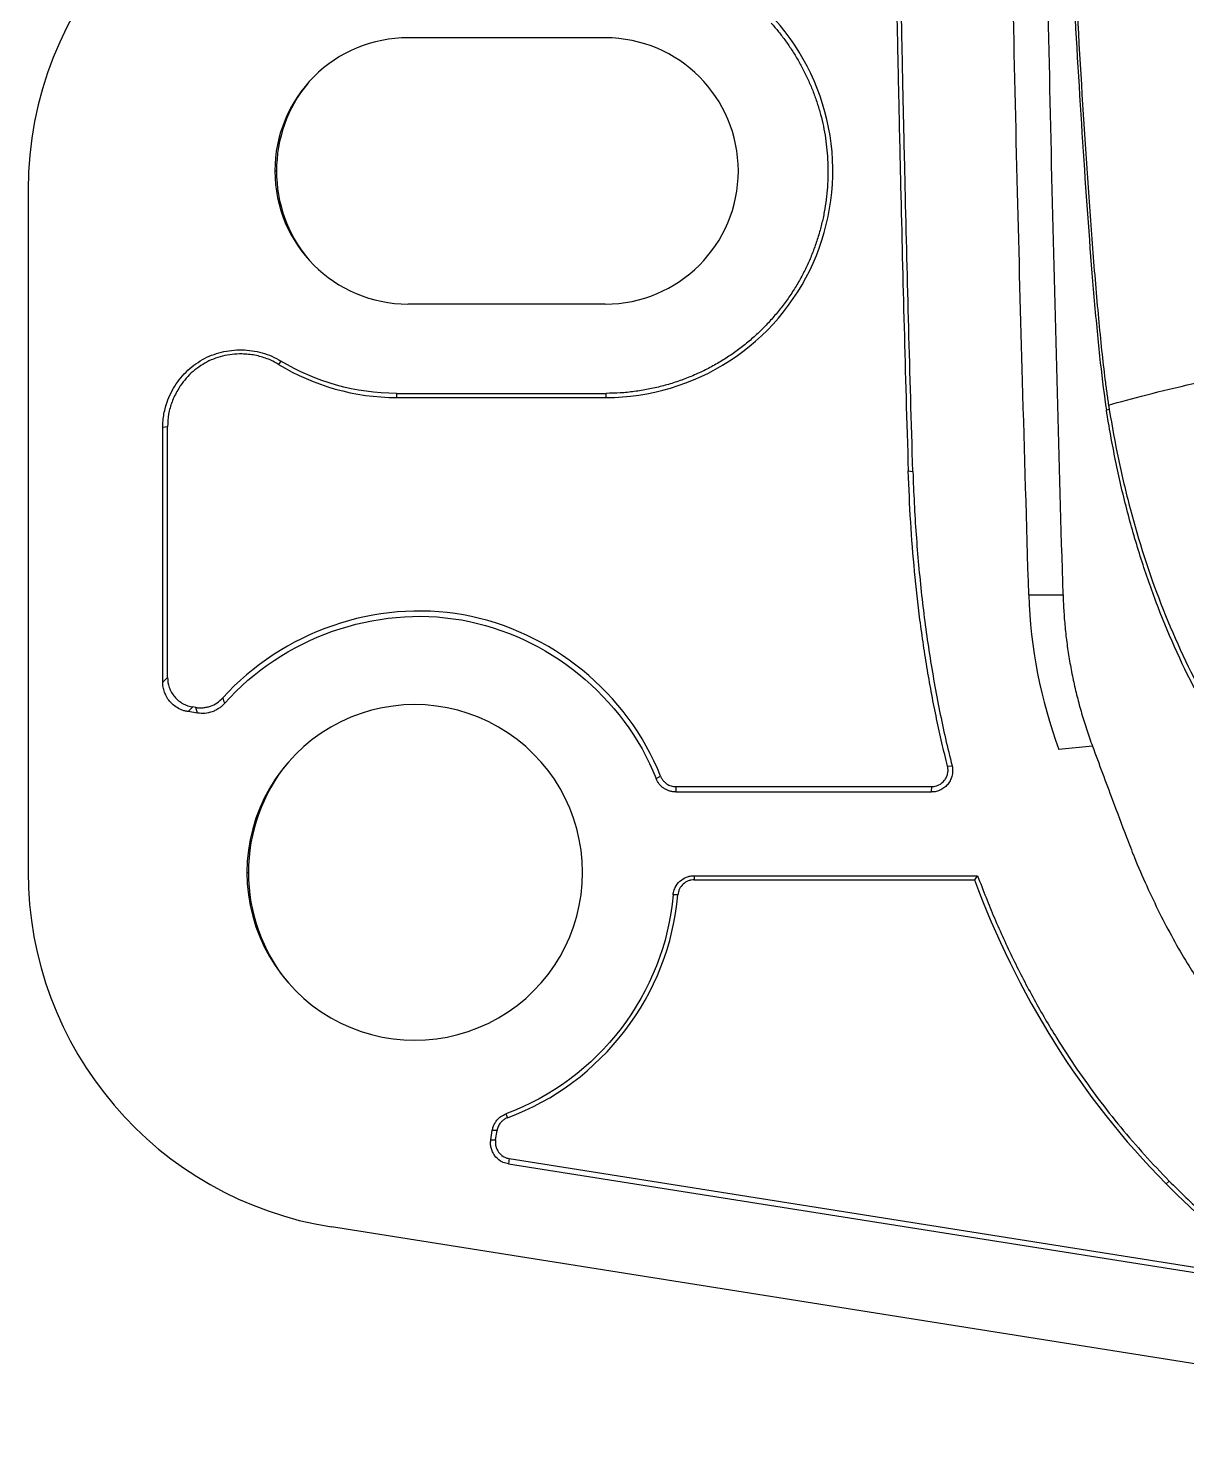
# Model space of a CAD drawing. Header units: millimetres. Extents: x 405 to 507, y -86 to 86.
# Drawn here: x 404.89 to 424.22, y -80.55 to -57.12 of the extents above; entities that cross this region are included whole.
import ezdxf

# ---------------------------------------------------------------- set-up
doc = ezdxf.new("R2010")
doc.units = ezdxf.units.MM

msp = doc.modelspace()

# ---------------------------------------------------------------- linework, layer by layer
at = {"color": 7, "linetype": 'Continuous', "lineweight": 25}
for p, q in [((414.513, -57.278), (411.224, -57.277)), ((409.003, -59.498), (409.028, -59.498)), ((404.886, -59.811), (404.886, -71.189)), ((414.512, -61.72), (411.223, -61.719)), ((409.103, -62.67), (409.064, -62.726)), ((411.028, -63.209), (414.527, -63.209)), ((411.028, -63.209), (411.03, -63.278)), ((414.529, -63.278), (414.527, -63.209)), ((411.03, -63.278), (414.529, -63.278)), ((407.212, -63.767), (407.131, -63.778)), ((407.131, -68.025), (407.131, -63.778)), ((407.212, -67.947), (407.212, -63.767)), ((419.567, -64.504), (419.644, -64.512)), ((421.576, -66.571), (422.148, -66.571)), ((407.131, -68.025), (407.212, -67.947)), ((407.633, -68.441), (407.553, -68.519)), ((407.711, -68.544), (407.553, -68.519)), ((407.683, -68.449), (407.633, -68.441)), ((407.711, -68.544), (407.683, -68.449)), ((422.64, -69.094), (422.081, -69.149)), ((415.362, -69.636), (415.436, -69.597)), ((420.223, -69.429), (420.298, -69.421)), ((415.691, -69.77), (415.689, -69.859)), ((415.691, -69.77), (419.958, -69.77)), ((419.956, -69.859), (419.958, -69.77)), ((415.689, -69.859), (419.956, -69.859)), ((408.536, -71.202), (408.561, -71.202)), ((415.996, -71.255), (420.723, -71.255)), ((415.996, -71.255), (415.998, -71.323)), ((415.998, -71.323), (420.67, -71.323)), ((415.725, -71.573), (415.645, -71.577)), ((412.855, -75.229), (412.884, -75.292)), ((412.604, -75.66), (412.629, -75.505)), ((412.604, -75.66), (412.683, -75.662)), ((412.708, -75.507), (412.629, -75.505)), ((412.683, -75.662), (412.708, -75.507)), ((412.911, -75.975), (412.897, -76.063)), ((412.897, -76.063), (425.846, -78.115)), ((412.911, -75.975), (425.598, -77.985)), ((423.921, -76.349), (423.867, -76.394)), ((431.634, -80.551), (409.946, -77.115))]:
    msp.add_line(p, q, dxfattribs=at)
at = {"color": 7, "linetype": 'Continuous', "lineweight": 25, "flags": 128}
msp.add_lwpolyline([(420.723, -71.255), (420.694, -71.293), (420.67, -71.323)], dxfattribs=at)
at = {"color": 7, "linetype": 'Continuous', "lineweight": 25}
for centre, radius, start, end in [((410.885, -59.811), 5.999, 95.0078, 180.0067), ((411.223, -59.498), 2.221, 89.9946, 180.0073), ((414.512, -59.499), 2.221, 269.999, 89.9756), ((411.337, -59.498), 2.308, 140.7716, 180.001), ((411.223, -59.498), 2.221, 179.9927, 269.98), ((411.337, -59.498), 2.308, 179.999, 219.2284), ((429.732, -66.312), 8.16, 181.8195, 200.3474), ((411.335, -71.201), 2.799, 359.9891, 180.0109), ((411.449, -71.202), 2.888, 140.7714, 180.0012), ((410.885, -71.189), 6, 179.9945, 260.9912), ((411.335, -71.202), 2.799, 179.9891, 0.0109), ((411.449, -71.202), 2.888, 179.9988, 219.2286)]:
    msp.add_arc(centre, radius, start, end, dxfattribs=at)
for points, knots in [([(421.578, -66.571), (421.542, -65.382), (421.476, -63.142), (421.356, -58.662), (421.247, -53.253), (421.15, -46.531), (421.104, -42.05), (421.08, -39.687)], [0, 0, 0, 0, 0.132745, 0.249999, 0.499997, 0.736406, 1, 1, 1, 1]), ([(421.698, -41.658), (421.773, -43.64), (421.852, -45.612), (422.018, -49.524), (422.106, -51.468), (422.246, -54.318), (422.295, -55.256), (422.397, -57.099), (422.45, -58.009), (422.535, -59.324), (422.564, -59.753), (422.625, -60.589), (422.656, -60.993), (422.706, -61.579), (422.723, -61.773), (422.757, -62.141), (422.775, -62.321), (422.811, -62.662), (422.829, -62.822), (422.858, -63.05), (422.868, -63.124), (422.883, -63.232), (422.888, -63.268), (422.895, -63.32), (422.898, -63.338), (422.903, -63.372), (422.906, -63.392), (422.908, -63.406)], [0, 0, 0, 0, 0.25, 0.25, 0.5, 0.5, 0.625, 0.625, 0.75, 0.75, 0.8125, 0.8125, 0.875, 0.875, 0.90625, 0.90625, 0.9375, 0.9375, 0.96875, 0.96875, 0.984375, 0.984375, 0.992188, 0.992188, 0.996094, 0.996094, 1, 1, 1, 1]), ([(422.15, -66.571), (422.118, -65.445), (422.053, -63.195), (421.967, -59.82), (421.894, -56.447), (421.836, -53.077), (421.787, -49.709), (421.745, -46.344), (421.722, -44.102), (421.711, -42.981)], [0, 0, 0, 0, 0.143231, 0.286335, 0.429319, 0.572181, 0.714913, 0.857519, 1, 1, 1, 1]), ([(421.711, -42.981), (421.786, -44.914), (421.864, -46.831), (422.028, -50.619), (422.115, -52.492), (422.253, -55.206), (422.3, -56.095), (422.399, -57.828), (422.451, -58.672), (422.559, -60.279), (422.615, -61.044), (422.691, -61.903), (422.707, -62.07), (422.738, -62.395), (422.754, -62.551), (422.803, -62.991), (422.836, -63.255), (422.872, -63.488)], [0, 0, 0, 0, 0.25, 0.25, 0.5, 0.5, 0.625, 0.625, 0.75, 0.75, 0.875, 0.875, 0.90625, 0.90625, 0.9375, 0.9375, 1, 1, 1, 1]), ([(419.342, -55.061), (419.35, -55.479), (419.357, -55.818), (419.372, -56.634), (419.38, -57.04), (419.393, -57.646), (419.397, -57.857), (419.406, -58.238), (419.407, -58.329), (419.414, -58.62), (419.418, -58.829), (419.43, -59.357), (419.435, -59.559), (419.477, -61.352), (419.516, -62.837), (419.567, -64.504)], [0, 0, 0, 0, 0.125, 0.125, 0.25, 0.25, 0.3125, 0.3125, 0.375, 0.375, 0.4375, 0.4375, 0.5, 0.5, 1, 1, 1, 1]), ([(419.644, -64.512), (419.593, -62.845), (419.554, -61.36), (419.512, -59.568), (419.507, -59.365), (419.495, -58.838), (419.491, -58.629), (419.484, -58.337), (419.482, -58.247), (419.474, -57.865), (419.47, -57.655), (419.457, -57.049), (419.449, -56.643), (419.433, -55.827), (419.427, -55.488), (419.419, -55.07)], [0, 0, 0, 0, 0.5, 0.5, 0.5625, 0.5625, 0.625, 0.625, 0.6875, 0.6875, 0.75, 0.75, 0.875, 0.875, 1, 1, 1, 1]), ([(417.281, -57.033), (417.323, -57.081), (417.406, -57.177), (417.522, -57.329), (417.63, -57.487), (417.731, -57.652), (417.824, -57.822), (417.909, -57.999), (417.984, -58.181), (418.05, -58.367), (418.107, -58.558), (418.153, -58.754), (418.189, -58.952), (418.213, -59.153), (418.227, -59.357), (418.229, -59.562), (418.22, -59.769), (418.2, -59.975), (418.168, -60.182), (418.124, -60.387), (418.068, -60.591), (418, -60.793), (417.921, -60.991), (417.829, -61.186), (417.725, -61.375), (417.61, -61.559), (417.483, -61.738), (417.345, -61.909), (417.197, -62.073), (417.039, -62.229), (416.87, -62.376), (416.692, -62.513), (416.505, -62.639), (416.31, -62.754), (416.106, -62.858), (415.896, -62.949), (415.679, -63.027), (415.456, -63.092), (415.229, -63.144), (414.998, -63.181), (414.763, -63.205), (414.606, -63.208), (414.527, -63.209)], [0, 0, 0, 0, 0.022257, 0.044647, 0.067174, 0.089841, 0.112647, 0.135593, 0.158679, 0.181905, 0.205271, 0.22878, 0.252436, 0.276234, 0.30017, 0.32425, 0.348472, 0.372838, 0.397345, 0.421992, 0.446779, 0.471706, 0.496776, 0.52199, 0.547341, 0.572835, 0.598472, 0.624252, 0.650174, 0.676236, 0.702437, 0.728779, 0.755265, 0.781889, 0.80865, 0.835552, 0.862598, 0.889788, 0.917122, 0.944599, 0.972223, 1, 1, 1, 1]), ([(414.529, -63.278), (415.255, -63.278), (415.978, -63.063), (417.195, -62.273), (417.686, -61.699), (418.276, -60.374), (418.376, -59.625), (418.15, -58.192), (417.826, -57.511), (417.341, -56.97)], [0, 0, 0, 0, 0.25, 0.25, 0.5, 0.5, 0.75, 0.75, 1, 1, 1, 1]), ([(407.131, -63.778), (407.132, -63.74), (407.134, -63.664), (407.151, -63.551), (407.181, -63.421), (407.231, -63.276), (407.334, -63.072), (407.51, -62.843), (407.785, -62.633), (408.107, -62.507), (408.394, -62.476), (408.622, -62.494), (408.79, -62.53), (408.953, -62.586), (409.053, -62.642), (409.103, -62.67)], [0, 0, 0, 0, 0.041362, 0.082912, 0.124992, 0.187337, 0.250227, 0.374949, 0.499949, 0.624743, 0.749399, 0.811992, 0.874426, 0.937522, 1, 1, 1, 1]), ([(409.064, -62.726), (409.033, -62.708), (408.971, -62.673), (408.873, -62.63), (408.773, -62.597), (408.668, -62.572), (408.561, -62.557), (408.38, -62.546), (408.126, -62.572), (407.826, -62.693), (407.567, -62.888), (407.392, -63.119), (407.282, -63.347), (407.222, -63.554), (407.215, -63.696), (407.212, -63.767)], [0, 0, 0, 0, 0.0416625, 0.0829195, 0.1241081, 0.1655667, 0.2076274, 0.2506084, 0.376744, 0.5007088, 0.6239049, 0.7499568, 0.8348615, 0.9173183, 1, 1, 1, 1]), ([(422.908, -63.406), (423.279, -63.296), (423.768, -63.172), (424.601, -62.983), (424.895, -62.92), (425.349, -62.827), (425.578, -62.781), (425.849, -62.729), (425.984, -62.704), (426.052, -62.691), (426.081, -62.686), (426.1, -62.682), (426.112, -62.68), (426.119, -62.679)], [0, 0, 0, 0, 0.5, 0.5, 0.75, 0.75, 0.875, 0.9375, 0.96875, 0.984375, 0.992187, 0.992187, 1, 1, 1, 1]), ([(429.993, -73.548), (429.886, -73.495), (429.672, -73.39), (429.359, -73.223), (429.052, -73.05), (428.752, -72.87), (428.459, -72.684), (428.173, -72.491), (427.893, -72.291), (427.621, -72.086), (427.03, -71.612), (426.172, -70.804), (425.168, -69.561), (424.33, -68.181), (423.782, -66.948), (423.429, -65.922), (423.205, -65.138), (423.015, -64.325), (422.92, -63.769), (422.872, -63.488)], [0, 0, 0, 0, 0.027872, 0.055498, 0.082895, 0.110083, 0.137079, 0.163903, 0.190575, 0.217114, 0.24354, 0.367437, 0.491086, 0.61533, 0.743184, 0.805173, 0.868523, 0.933411, 1, 1, 1, 1]), ([(422.92, -63.48), (422.965, -63.755), (423.016, -64.033), (423.131, -64.584), (423.196, -64.857), (423.41, -65.669), (423.581, -66.202), (424.183, -67.755), (424.705, -68.727), (425.961, -70.46), (426.694, -71.219), (428.281, -72.499), (429.134, -73.022), (430.009, -73.446)], [0, 0, 0, 0, 0.0625, 0.0625, 0.125, 0.125, 0.25, 0.25, 0.5, 0.5, 0.75, 0.75, 1, 1, 1, 1]), ([(420.223, -69.429), (420.191, -69.299), (420.126, -69.036), (420.039, -68.638), (419.959, -68.234), (419.886, -67.823), (419.82, -67.406), (419.744, -66.86), (419.668, -66.176), (419.602, -65.348), (419.579, -64.788), (419.567, -64.504)], [0, 0, 0, 0, 0.081017, 0.162907, 0.245704, 0.329442, 0.414153, 0.499868, 0.662125, 0.82878, 1, 1, 1, 1]), ([(419.644, -64.512), (419.651, -64.689), (419.664, -65.039), (419.697, -65.561), (419.738, -66.073), (419.789, -66.577), (419.849, -67.073), (419.92, -67.559), (419.999, -68.037), (420.088, -68.507), (420.186, -68.967), (420.261, -69.27), (420.298, -69.421)], [0, 0, 0, 0, 0.106911, 0.212172, 0.315824, 0.417906, 0.518463, 0.617538, 0.71518, 0.811436, 0.906358, 1, 1, 1, 1]), ([(415.436, -69.597), (414.888, -68.208), (413.602, -67.168), (411.42, -66.774), (410.663, -66.843), (409.269, -67.326), (408.63, -67.738), (408.132, -68.29)], [0, 0, 0, 0, 0.5, 0.5, 0.75, 0.75, 1, 1, 1, 1]), ([(422.15, -66.571), (422.153, -66.667), (422.161, -66.859), (422.185, -67.145), (422.219, -67.429), (422.263, -67.711), (422.318, -67.992), (422.383, -68.271), (422.458, -68.547), (422.542, -68.822), (422.607, -69.003), (422.64, -69.094)], [0, 0, 0, 0, 0.111614, 0.222757, 0.333578, 0.444223, 0.554841, 0.66558, 0.776589, 0.888014, 1, 1, 1, 1]), ([(408.163, -68.382), (408.65, -67.832), (409.277, -67.421), (410.649, -66.936), (411.396, -66.863), (413.549, -67.242), (414.821, -68.267), (415.362, -69.636)], [0, 0, 0, 0, 0.25, 0.25, 0.5, 0.5, 1, 1, 1, 1]), ([(407.212, -67.947), (407.212, -68.002), (407.221, -68.059), (407.261, -68.171), (407.291, -68.226), (407.371, -68.319), (407.42, -68.358), (407.524, -68.415), (407.58, -68.433), (407.633, -68.441)], [0, 0, 0, 0, 0.25, 0.25, 0.5, 0.5, 0.75, 0.75, 1, 1, 1, 1]), ([(407.553, -68.519), (407.535, -68.515), (407.497, -68.508), (407.443, -68.489), (407.378, -68.459), (407.311, -68.413), (407.243, -68.345), (407.194, -68.273), (407.157, -68.19), (407.14, -68.124), (407.132, -68.067), (407.132, -68.039), (407.131, -68.025)], [0, 0, 0, 0, 0.080197, 0.160528, 0.242031, 0.388366, 0.499974, 0.648436, 0.757942, 0.881761, 0.940202, 1, 1, 1, 1]), ([(407.683, -68.449), (407.703, -68.452), (407.744, -68.457), (407.806, -68.454), (407.867, -68.445), (407.947, -68.422), (408.042, -68.377), (408.102, -68.319), (408.132, -68.29)], [0, 0, 0, 0, 0.124506, 0.248108, 0.37278, 0.500449, 0.750956, 1, 1, 1, 1]), ([(408.163, -68.382), (408.149, -68.397), (408.121, -68.427), (408.071, -68.464), (408.017, -68.496), (407.939, -68.529), (407.836, -68.555), (407.753, -68.548), (407.711, -68.544)], [0, 0, 0, 0, 0.124473, 0.248031, 0.372694, 0.500428, 0.750935, 1, 1, 1, 1]), ([(422.64, -69.094), (422.751, -69.394), (422.938, -69.9), (423.171, -70.519), (423.355, -71), (423.54, -71.422), (423.755, -71.876), (423.981, -72.306), (424.262, -72.795), (424.624, -73.344), (425.089, -73.954), (425.613, -74.557), (426.195, -75.156), (426.617, -75.536), (426.833, -75.731)], [0, 0, 0, 0, 0.120433, 0.203498, 0.24917, 0.314243, 0.377224, 0.4382, 0.497264, 0.589706, 0.685799, 0.785968, 0.890592, 1, 1, 1, 1]), ([(415.436, -69.597), (415.444, -69.613), (415.459, -69.646), (415.494, -69.688), (415.543, -69.729), (415.609, -69.763), (415.664, -69.768), (415.691, -69.77)], [0, 0, 0, 0, 0.1647642, 0.329275, 0.5003047, 0.7522543, 1, 1, 1, 1]), ([(420.298, -69.421), (420.301, -69.438), (420.308, -69.472), (420.308, -69.526), (420.3, -69.587), (420.277, -69.655), (420.235, -69.723), (420.179, -69.781), (420.111, -69.824), (420.036, -69.854), (419.983, -69.858), (419.956, -69.859)], [0, 0, 0, 0, 0.082158, 0.164955, 0.250388, 0.374064, 0.49986, 0.62277, 0.749573, 0.875287, 1, 1, 1, 1]), ([(419.958, -69.77), (419.971, -69.77), (419.998, -69.768), (420.038, -69.758), (420.102, -69.733), (420.163, -69.683), (420.207, -69.612), (420.226, -69.553), (420.234, -69.49), (420.227, -69.45), (420.223, -69.429)], [0, 0, 0, 0, 0.081784, 0.164396, 0.249812, 0.499109, 0.622568, 0.749892, 0.875454, 1, 1, 1, 1]), ([(415.689, -69.859), (415.672, -69.859), (415.638, -69.857), (415.587, -69.845), (415.538, -69.825), (415.477, -69.79), (415.408, -69.731), (415.377, -69.668), (415.362, -69.636)], [0, 0, 0, 0, 0.124041, 0.246911, 0.371515, 0.500641, 0.752335, 1, 1, 1, 1]), ([(415.645, -71.577), (415.647, -71.562), (415.65, -71.534), (415.663, -71.492), (415.691, -71.425), (415.753, -71.342), (415.847, -71.284), (415.931, -71.258), (415.974, -71.256), (415.996, -71.255)], [0, 0, 0, 0, 0.082601, 0.165854, 0.251078, 0.500022, 0.749022, 0.874597, 1, 1, 1, 1]), ([(415.998, -71.323), (415.981, -71.324), (415.947, -71.326), (415.882, -71.345), (415.809, -71.391), (415.757, -71.46), (415.732, -71.523), (415.727, -71.556), (415.725, -71.573)], [0, 0, 0, 0, 0.123975, 0.250912, 0.49993, 0.748983, 0.874556, 1, 1, 1, 1]), ([(420.723, -71.255), (420.77, -71.377), (420.86, -71.613), (421.052, -72.08), (421.312, -72.651), (421.659, -73.321), (422.017, -73.932), (422.376, -74.482), (422.731, -74.978), (423.107, -75.454), (423.502, -75.914), (423.781, -76.204), (423.921, -76.349)], [0, 0, 0, 0, 0.064786, 0.125235, 0.24999, 0.374992, 0.498773, 0.599912, 0.700404, 0.800449, 0.900246, 1, 1, 1, 1]), ([(412.629, -75.505), (412.633, -75.485), (412.641, -75.444), (412.668, -75.387), (412.709, -75.327), (412.77, -75.268), (412.827, -75.242), (412.855, -75.229)], [0, 0, 0, 0, 0.165405, 0.330419, 0.500353, 0.7513, 1, 1, 1, 1]), ([(412.884, -75.292), (412.869, -75.299), (412.84, -75.311), (412.801, -75.34), (412.761, -75.381), (412.725, -75.436), (412.713, -75.483), (412.708, -75.507)], [0, 0, 0, 0, 0.164308, 0.329047, 0.499498, 0.751748, 1, 1, 1, 1]), ([(412.897, -76.063), (412.882, -76.06), (412.852, -76.054), (412.809, -76.038), (412.741, -76.002), (412.678, -75.943), (412.631, -75.863), (412.609, -75.798), (412.597, -75.729), (412.602, -75.683), (412.604, -75.66)], [0, 0, 0, 0, 0.0824118, 0.1655639, 0.2509409, 0.4993648, 0.6224579, 0.7490921, 0.8748413, 1, 1, 1, 1]), ([(412.683, -75.662), (412.682, -75.673), (412.679, -75.697), (412.681, -75.733), (412.691, -75.792), (412.728, -75.87), (412.795, -75.931), (412.859, -75.964), (412.894, -75.971), (412.911, -75.975)], [0, 0, 0, 0, 0.082669, 0.165887, 0.251139, 0.50088, 0.750494, 0.875461, 1, 1, 1, 1]), ([(423.867, -76.394), (424.004, -76.533), (424.145, -76.669), (424.432, -76.935), (424.578, -77.066), (425.015, -77.46), (425.307, -77.722), (425.598, -77.985)], [0, 0, 0, 0, 0.25, 0.25, 0.5, 0.5, 1, 1, 1, 1]), ([(423.921, -76.349), (424.013, -76.441), (424.197, -76.624), (424.389, -76.8), (424.484, -76.887)], [0, 0, 0, 0, 0.5008497, 1, 1, 1, 1])]:
    msp.add_open_spline(points, degree=3, knots=knots, dxfattribs=at)
for points in [[(409.064, -62.726), (409.654, -63.085), (410.339, -63.278), (411.03, -63.278)], [(411.028, -63.209), (410.352, -63.209), (409.681, -63.021), (409.103, -62.67)], [(422.921, -63.48), (422.905, -63.483), (422.889, -63.485), (422.872, -63.488)], [(422.908, -63.406), (422.912, -63.431), (422.916, -63.456), (422.92, -63.48)], [(408.132, -68.29), (408.142, -68.321), (408.153, -68.351), (408.163, -68.382)], [(420.67, -71.323), (421.38, -73.214), (422.428, -74.939), (423.867, -76.394)], [(415.645, -71.577), (415.504, -73.216), (414.399, -74.662), (412.855, -75.229)], [(412.884, -75.292), (414.456, -74.715), (415.581, -73.242), (415.725, -71.573)]]:
    msp.add_open_spline(points, degree=3, dxfattribs=at)

doc.saveas('drawing.dxf')
